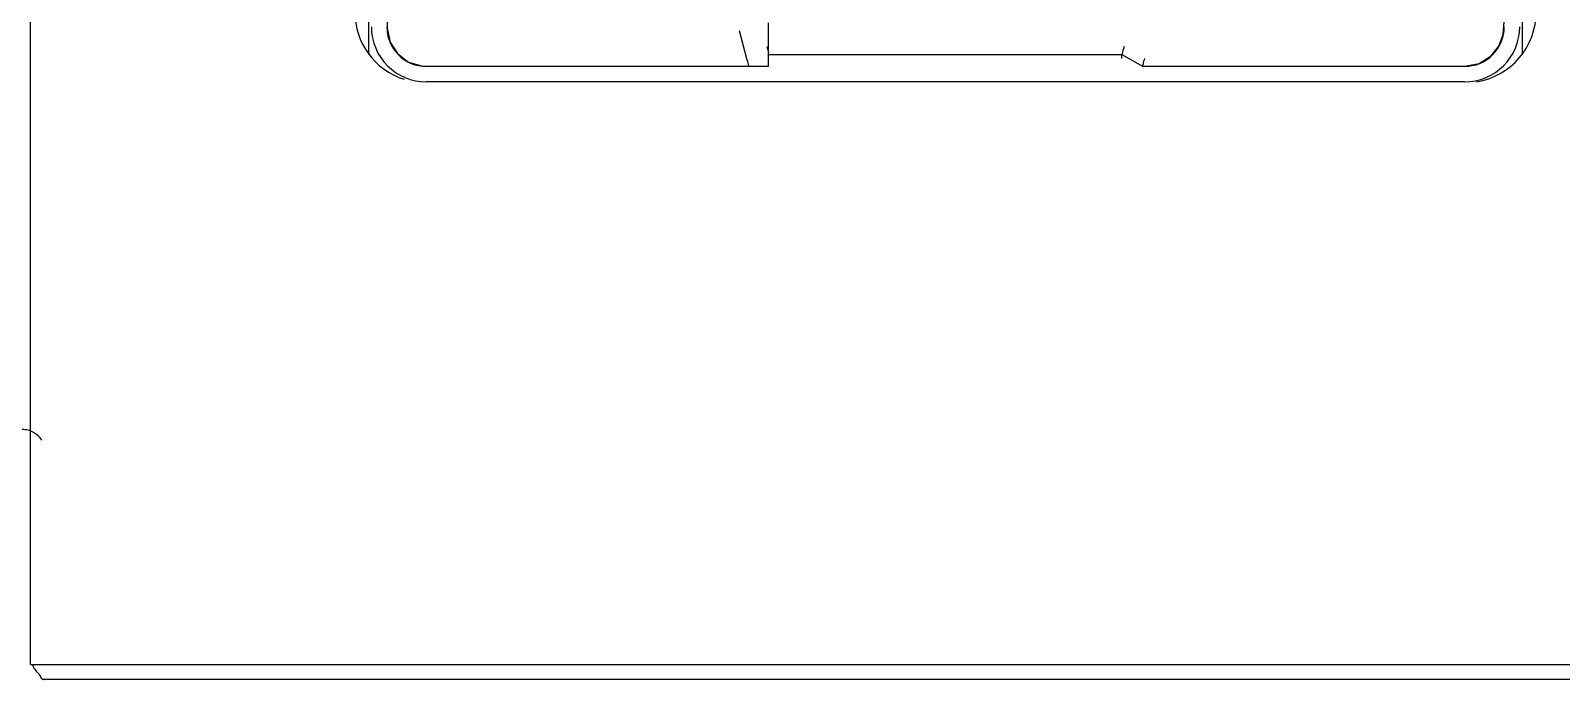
# Model space of a CAD drawing. Header units: inches. Extents: x 0 to 102, y 0 to 66.
# Drawn here: x 7.3 to 14.95, y 18.78 to 22.02 of the extents above; entities that cross this region are included whole.
import ezdxf

# ---------------------------------------------------------------- set-up
doc = ezdxf.new("R2010")
doc.units = ezdxf.units.IN
doc.header["$MEASUREMENT"] = 0
doc.linetypes.add('HIDDEN', pattern=[0.375, 0.25, -0.125])
doc.layers.add('DEFAULT_2', color=8, linetype='HIDDEN')

msp = doc.modelspace()

# ---------------------------------------------------------------- linework, layer by layer
at = {"color": 3, "linetype": 'Continuous'}
for p, q in [((7.29831, 18.85179), (7.29831, 54.70179)), ((7.29831, 18.85179), (19.29831, 18.85179)), ((19.23531, 18.77679), (7.36131, 18.77679))]:
    msp.add_line(p, q, dxfattribs=at)
at = {"color": 7, "linetype": 'Continuous'}
for p, q in [((8.98968, 21.90363), (8.98968, 27.31308)), ((14.75346, 27.31308), (14.75346, 21.90363)), ((10.98726, 22.02242), (10.98726, 22.06179)), ((10.83966, 22.02242), (10.87694, 21.88326)), ((10.98726, 21.88326), (10.98726, 22.02242)), ((12.75373, 21.88326), (12.75373, 21.90295)), ((10.87694, 21.88326), (10.88096, 21.86751)), ((10.98726, 21.84389), (10.98726, 21.88326))]:
    msp.add_line(p, q, dxfattribs=at)
at = {"color": 6, "linetype": 'Continuous'}
for p, q in [((10.98978, 21.90295), (12.75335, 21.90295)), ((12.75335, 21.90295), (12.85563, 21.84389)), ((10.88765, 21.8432), (9.27708, 21.8432)), ((9.40386, 21.84389), (10.98726, 21.84389)), ((14.46605, 21.8432), (12.85547, 21.8432)), ((12.85563, 21.84389), (14.39071, 21.84389)), ((14.46605, 21.76584), (9.27708, 21.76584))]:
    msp.add_line(p, q, dxfattribs=at)
for points in [[(9.07955, 22.84822), (9.07955, 22.73727), (9.07955, 22.6326), (9.07954, 22.53431), (9.07954, 22.44136), (9.07954, 22.35278), (9.07955, 22.26846), (9.07957, 22.18828), (9.07953, 22.11022), (9.07976, 22.03395), (9.09488, 21.96501), (9.1323, 21.90701), (9.18802, 21.86503), (9.25834, 21.84478), (9.33964, 21.84389), (9.40386, 21.84389)], [(14.39071, 21.84389), (14.46581, 21.8439), (14.53923, 21.85797), (14.59932, 21.89546), (14.63815, 21.94428), (14.6598, 22.00323), (14.66358, 22.06675), (14.66359, 22.12954), (14.66359, 22.19623), (14.66359, 22.26531), (14.66358, 22.33687), (14.66358, 22.41095)], [(9.07885, 22.04143), (9.07982, 22.0219), (9.08266, 22.00275), (9.08739, 21.98388), (9.09394, 21.96556), (9.10226, 21.94798), (9.11226, 21.9313), (9.12386, 21.91568), (9.13692, 21.90126), (9.15133, 21.8882), (9.16695, 21.87661), (9.18364, 21.86661), (9.20122, 21.85829), (9.21953, 21.85174), (9.2384, 21.84701), (9.25755, 21.84417), (9.27708, 21.8432)], [(14.46605, 21.8432), (14.48558, 21.84417), (14.50473, 21.84701), (14.5236, 21.85174), (14.54191, 21.85829), (14.55949, 21.86661), (14.57618, 21.87661), (14.5918, 21.8882), (14.60622, 21.90126), (14.61927, 21.91568), (14.63087, 21.9313), (14.64087, 21.94798), (14.64919, 21.96556), (14.65574, 21.98388), (14.66047, 22.00275), (14.66331, 22.0219), (14.66428, 22.04143)], [(10.97923, 21.94232), (10.98212, 21.93186), (10.98461, 21.92225), (10.98677, 21.91411), (10.98726, 21.9123)], [(12.7547, 21.90798), (12.75366, 21.90422), (12.75335, 21.90295)], [(12.7639, 21.94232), (12.76117, 21.93182), (12.75852, 21.92225), (12.75632, 21.91412), (12.7547, 21.90798)], [(12.86619, 21.88326), (12.86389, 21.87673), (12.86184, 21.86995), (12.86034, 21.86305), (12.85903, 21.85661), (12.85744, 21.85118), (12.85622, 21.84717), (12.85565, 21.84477), (12.85563, 21.84389)]]:
    msp.add_lwpolyline(points, dxfattribs=at)
at = {"color": 7, "linetype": 'Continuous'}
msp.add_lwpolyline([(10.88096, 21.86751), (10.88456, 21.85483), (10.88688, 21.84672), (10.8875, 21.84389)], dxfattribs=at)
at = {"color": 3, "linetype": 'Continuous'}
for points in [[(7.33619, 18.80761), (7.33771, 18.80605), (7.33918, 18.80428), (7.34061, 18.80229), (7.34198, 18.80015), (7.34332, 18.79789), (7.34461, 18.79556)], [(7.34461, 18.79556), (7.34707, 18.79098), (7.34827, 18.78879), (7.34946, 18.78673), (7.35062, 18.78485), (7.3518, 18.78311), (7.35309, 18.78145), (7.35441, 18.78001), (7.3557, 18.77887), (7.35697, 18.77801), (7.35819, 18.77741), (7.35933, 18.77703), (7.36038, 18.77684), (7.36131, 18.77679)]]:
    msp.add_lwpolyline(points, dxfattribs=at)
at = {"color": 7, "linetype": 'Continuous'}
for centre, start, end in [((9.27314, 22.11623), 180, 252.291613), ((14.46999, 22.11623), 278.958111, 0)]:
    msp.add_arc(centre, 0.35433, start, end, dxfattribs=at)
at = {"color": 6, "linetype": 'Continuous'}
for centre, start, end in [((9.27708, 22.04143), 180, 270), ((14.46605, 22.04143), 270, 0)]:
    msp.add_arc(centre, 0.27559, start, end, dxfattribs=at)
at = {"color": 3, "linetype": 'Continuous'}
msp.add_arc((7.41531, 18.89379), 0.117, 201.042151, 227.443082, dxfattribs=at)
at = {"layer": 'DEFAULT_2', "color": 8, "linetype": 'HIDDEN'}
msp.add_arc((7.25631, 19.90979), 0.117, 33.099825, 90, dxfattribs=at)

doc.saveas('drawing.dxf')
